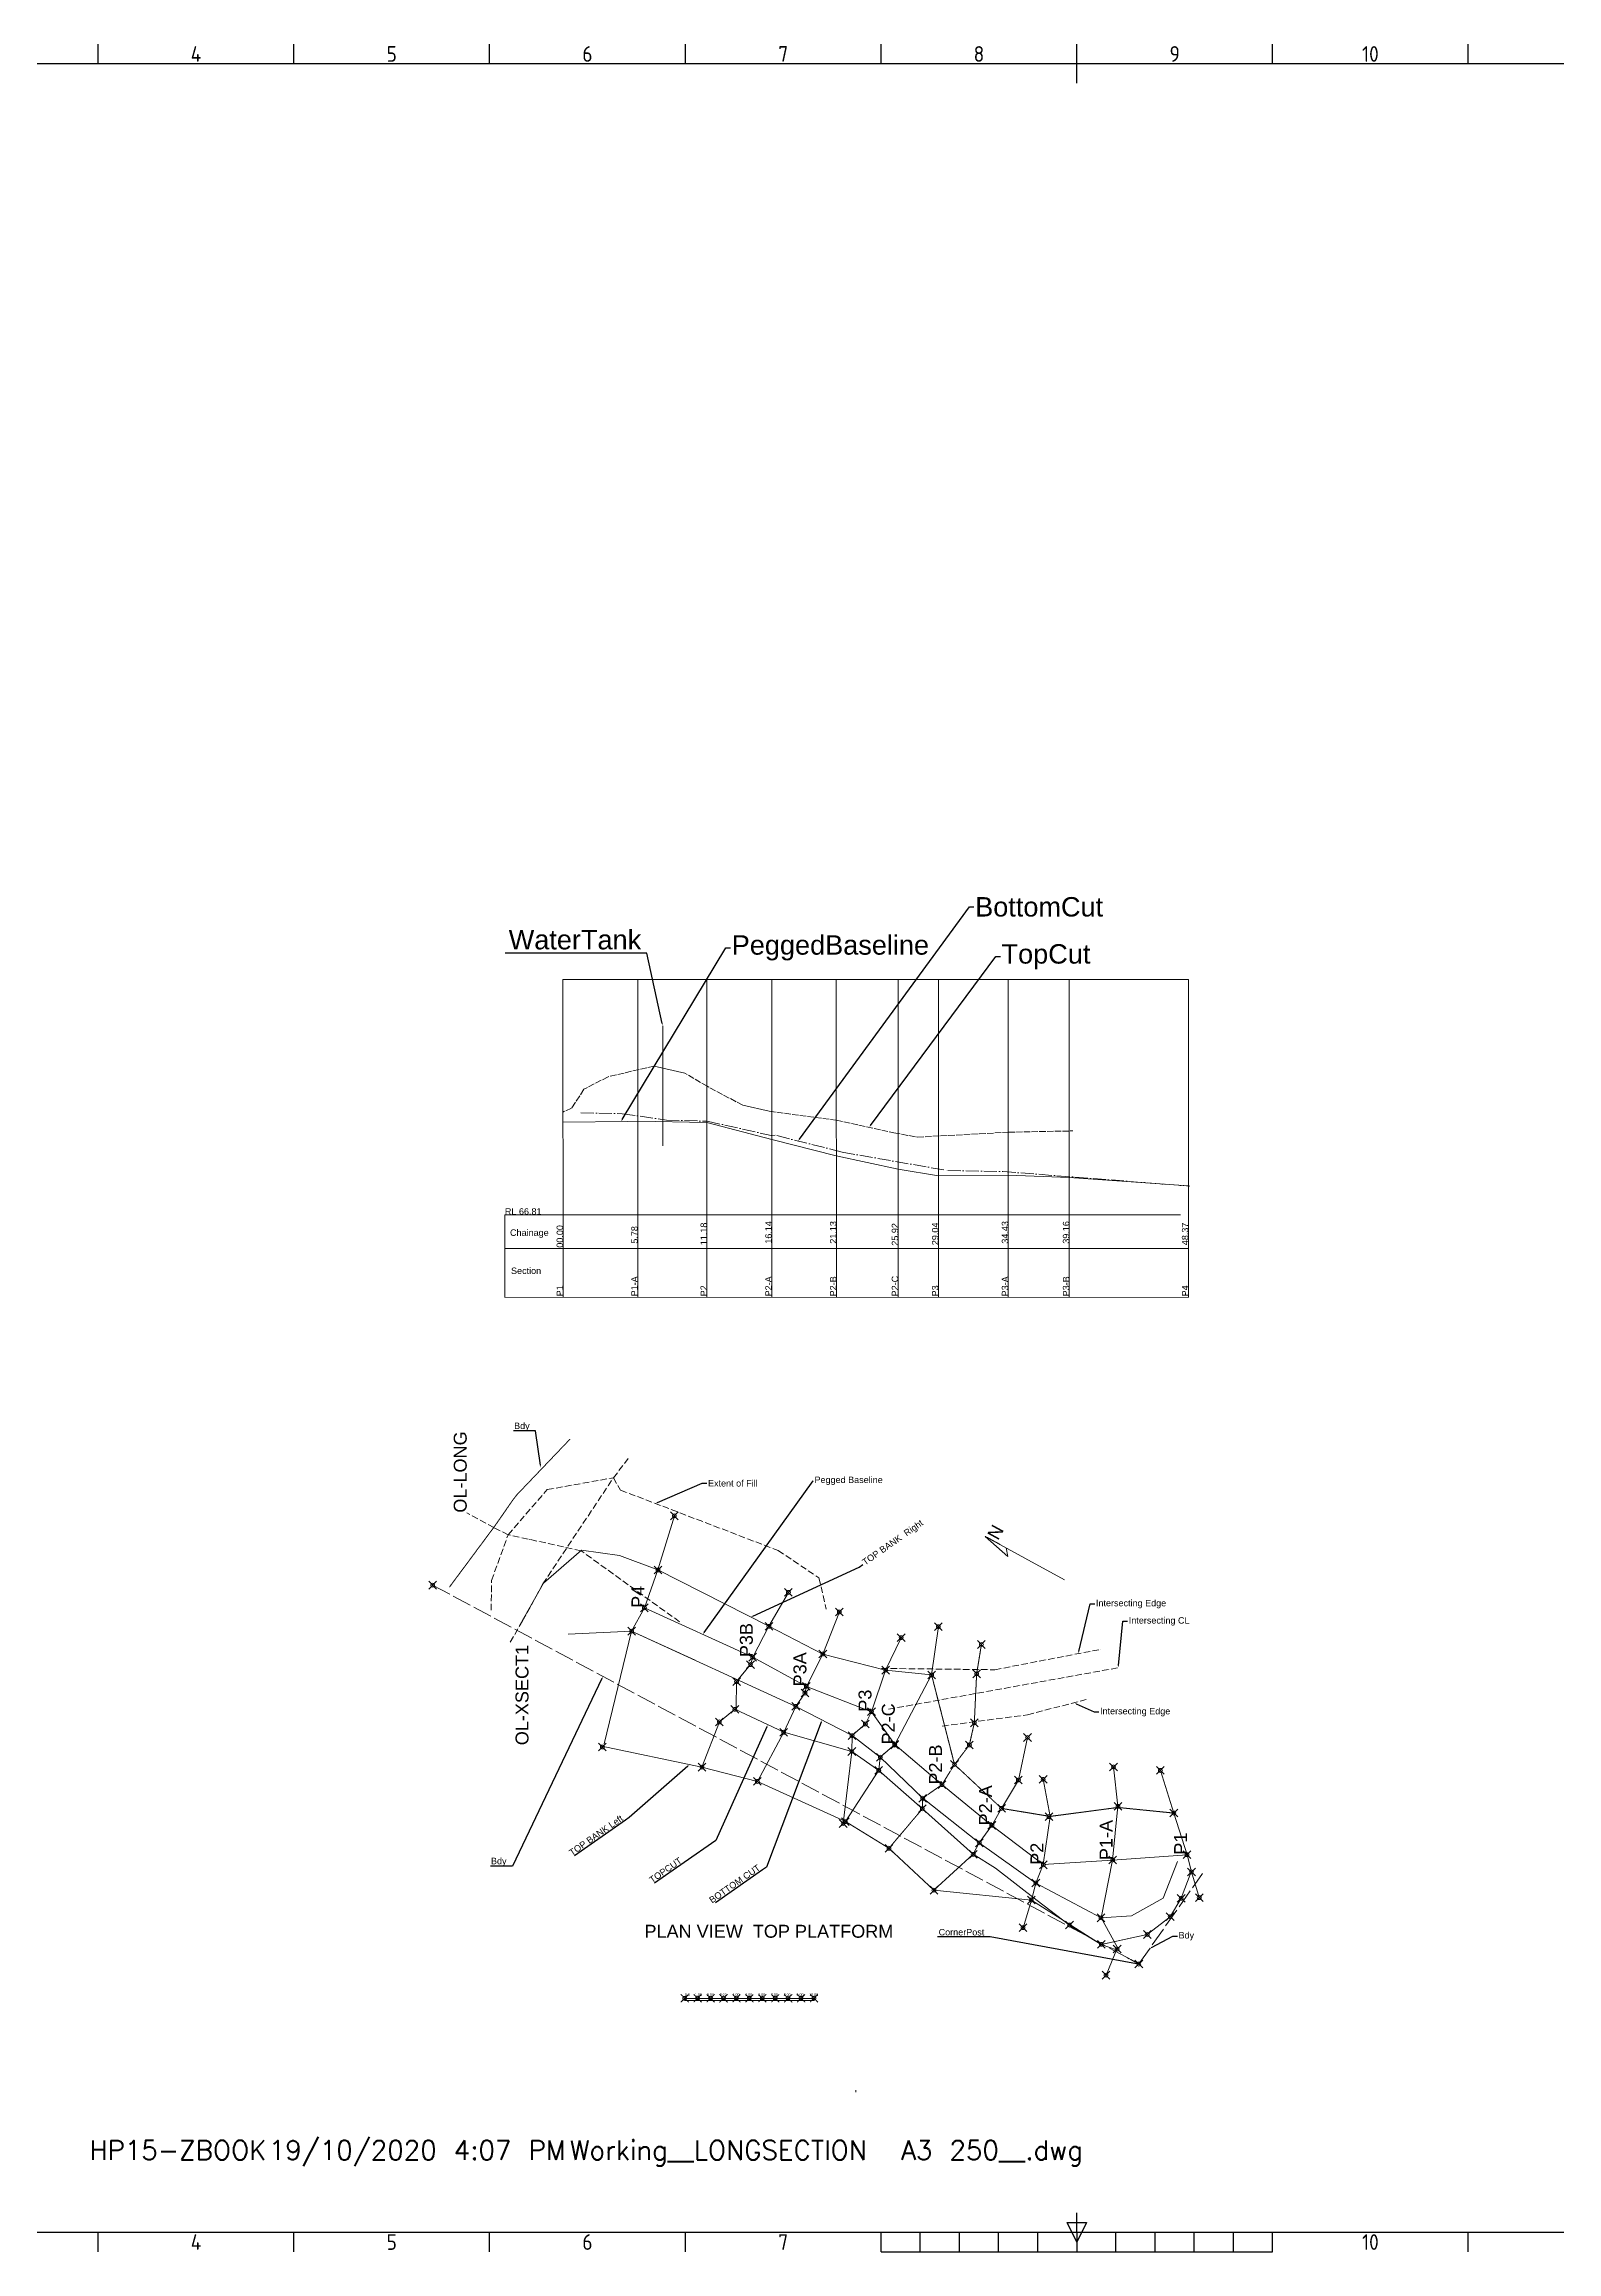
# Model space of a CAD drawing. Extents: x -66621 to 8567886, y -226536 to 8517995.
# Drawn here: x 586729 to 703736, y -55851 to 114928 of the extents above; entities that cross this region are included whole.
import ezdxf
from ezdxf import colors
from ezdxf.entities.mleader import LeaderData, LeaderLine
from ezdxf.enums import TextEntityAlignment as Align
from ezdxf.math import Vec2, Vec3

# ---------------------------------------------------------------- set-up
doc = ezdxf.new("R2010")
doc.units = 0
doc.header["$MEASUREMENT"] = 0
doc.header["$PDMODE"] = 35
doc.header["$PDSIZE"] = 300
for name, pattern in [('ACAD_ISO02W100', [15, 12, -3]), ('DASHDOT2', [0.7, 0.5, -0.1, 0, -0.1]), ('DASHED', [0.6, 0.5, -0.1]), ('DASHED2', [0.3, 0.25, -0.05])]:
    doc.linetypes.add(name, pattern=pattern)
doc.layers.get('0').update_dxf_attribs({"linetype": 'CONTINUOUS'})
for name, color, linetype in [('Boundary', 7, 'CONTINUOUS'), ('Title Block', 7, 'CONTINUOUS'), ('TITLE_BLOCK', 7, 'CONTINUOUS'), ('VIEWPORTS', 7, 'CONTINUOUS')]:
    doc.layers.add(name, color=color, linetype=linetype)
doc.styles.add('Annotative', font='txt.shx', dxfattribs={"height": 200})
doc.styles.add('ISO Proportional', font='isocp.shx')
doc.styles.add('MtXpl_arial_ttf_shx', font='arial.ttf.shx')
doc.styles.get("Standard").update_dxf_attribs({"font": 'arial.ttf', "height": 200})

# ---------------------------------------------------------------- blocks, each defined once
blk = doc.blocks.new('ISO A1 title block')
at = {"layer": 'Title Block'}
for p, q in [((170, 574), (170, 579)), ((220, 574), (220, 579)), ((270, 574), (270, 579)), ((320, 574), (320, 579)), ((370, 574), (370, 579)), ((420, 569), (420, 579)), ((470, 574), (470, 579)), ((520, 574), (520, 579)), ((820, 574), (20, 574)), ((420, 20), (420, 25)), ((20, 20), (820, 20)), ((170, 15), (170, 20)), ((220, 15), (220, 20)), ((270, 15), (270, 20)), ((320, 15), (320, 20)), ((370, 15), (370, 20)), ((380, 15), (380, 20)), ((390, 15), (390, 20)), ((400, 15), (400, 20)), ((410, 15), (410, 20)), ((417.5, 22.5), (422.5, 22.5)), ((420, 17.5), (417.5, 22.5)), ((422.5, 22.5), (420, 17.5)), ((420, 20), (420, 15)), ((430, 15), (430, 20)), ((440, 15), (440, 20)), ((450, 15), (450, 20)), ((460, 15), (460, 20)), ((470, 15), (470, 20)), ((520, 15), (520, 20)), ((370, 15), (470, 15))]:
    blk.add_line(p, q, dxfattribs=at)
at = {"layer": 'Title Block', "style": 'ISO Proportional'}
for s, p in [('4', (195, 576.5)), ('5', (245, 576.5)), ('6', (295, 576.5)), ('7', (345, 576.5)), ('8', (395, 576.5)), ('9', (445, 576.5)), ('10', (495, 576.5)), ('4', (195, 17.5)), ('5', (245, 17.5)), ('6', (295, 17.5)), ('7', (345, 17.5)), ('10', (495, 17.5))]:
    blk.add_text(s, height=4, dxfattribs=at).set_placement(p, align=Align.MIDDLE)
at = {"layer": 'Title Block', "style": 'ISO Proportional', "flags": 8}
for tag, p in [('DESIGNED_BY', (652, 43)), ('CHECKED_BY', (684, 43)), ('APPROVED_BY_DATE', (709, 43)), ('FILENAME', (747, 43)), ('DATE', (772, 43)), ('SCALE', (802, 43)), ('EDITION', (787, 23)), ('SHEET', (802, 23))]:
    blk.add_attdef(tag, text='', height=2.5, dxfattribs=at).set_placement(p, align=Align.MIDDLE_LEFT)
for tag, height, p in [('TITLE', 5, (772.5, 35)), ('OWNER', 5, (687.5, 30)), ('DRAWING_NUMBER', 3, (755, 25))]:
    blk.add_attdef(tag, text='', height=height, dxfattribs=at).set_placement(p, align=Align.MIDDLE)
blk = doc.blocks.new('REVDATE')
at = {"lineweight": 0, "style": 'Annotative', "flags": 8}
for tag, p in [('FNAME', (-0.017, 0.31)), ('USER', (0, 0)), ('REVDATE', (0.022, -0.302))]:
    blk.add_attdef(tag, p, '', height=0.15, dxfattribs=at)

msp = doc.modelspace()

# ---------------------------------------------------------------- linework, layer by layer
at = {"color": 7, "linetype": 'Continuous', "lineweight": 0}
for p, q in [((626861.1, 42584, 47110.4), (626863.1, 17986.5, 47110.4)), ((626861.1, 42584, 47110.4), (675234.1, 42584, 47110.4)), ((632638, 42584, 47110.4), (632638, 17986.5, 47110.4)), ((637999.7, 42584, 47110.4), (637999.7, 17986.5, 47110.4)), ((643004.9, 42584, 47110.4), (643004.9, 17986.5, 47110.4)), ((647994.7, 42584, 47110.4), (648006.9, 17986.5, 47110.4)), ((652790.5, 42584, 47110.4), (652790.5, 17984.9, 47110.4)), ((655901, 42584, 47110.4), (655901, 17986.5, 47110.4)), ((661301.7, 42584, 47110.4), (661301.7, 17986.5, 47110.4)), ((666024.9, 42584, 47110.4), (666024.9, 17986.5, 47110.4)), ((675234.1, 42584, 47110.4), (675234.1, 17986.5, 47110.4)), ((636281.4, 35339.9, 47110.4), (633923.2, 35880, 47110.4)), ((642799.9, 32379.5, 47110.4), (640784.9, 32839.6, 47110.4)), ((622367.3, 24379.3, 47110.4), (674630.3, 24379.3, 47110.4)), ((622338.9, 21755.5, 47110.4), (675240.8, 21755.5, 47110.4))]:
    msp.add_line(p, q, dxfattribs=at)
at = {"color": 7, "linetype": 'DASHED2', "lineweight": 0, "ltscale": 2000}
for p, q in [((638019.6, 34309.8, 47110.4), (636281.4, 35339.9, 47110.4)), ((640784.9, 32839.6, 47110.4), (638019.6, 34309.8, 47110.4))]:
    msp.add_line(p, q, dxfattribs=at)
at = {"linetype": 'ACAD_ISO02W100', "lineweight": 0, "ltscale": 1250}
msp.add_line((622367.3, 24379.3, 47110.4), (622367.3, 17987.5, 47110.4), dxfattribs=at)
at = {"color": 7, "linetype": 'Continuous', "lineweight": 0, "ltscale": 1000}
for p, q in [((622358, 17979.4, 47110.4), (675234.1, 17987.5, 47110.4)), ((642788, -7460.3, 37669.2), (634206.5, -3103.3, 36929.1)), ((646962.8, -9603.9, 37779.2), (642788, -7460.3, 37669.2)), ((651819.2, -10855.3, 37689.2), (646962.8, -9603.9, 37779.2)), ((655373.5, -11223.5, 37419.2), (651819.2, -10855.3, 37689.2))]:
    msp.add_line(p, q, dxfattribs=at)
at = {"color": 7, "linetype": 'ACAD_ISO02W100', "lineweight": 0, "ltscale": 1250}
msp.add_line((636276.9, -36262.4), (646276.9, -36262.4), dxfattribs=at)
at = {"color": 7, "linetype": 'DASHED2', "lineweight": 0, "ltscale": 2000, "elevation": 47110.4}
for points in [[(633923.2, 35880), (630350.6, 35049.9), (628481.3, 34079.7), (627531.2, 32629.5), (626861.1, 32316.5)], [(642799.9, 32379.5), (647994.7, 31689.4), (652445.3, 30719.3), (654270.2, 30379.3), (661301.6, 30759.3), (666304.8, 30859.3)]]:
    msp.add_lwpolyline(points, dxfattribs=at)
at = {"color": 7, "linetype": 'Continuous', "lineweight": 0}
for points, elevation in [([(626861.1, 31539.4), (631886.9, 31589.4), (632638, 31609.4), (637999.7, 31499.4), (643004.9, 30199.2), (647994.7, 28939.1), (652790.5, 27898.9), (655901, 27378.9), (661301.7, 27438.9), (666024.9, 27248.8), (675234.1, 26608.8)], 47110.4), ([(630052.1, -16561.7), (632172.7, -7836), (633158.1, -6035), (634206.5, -3103.3), (635476, 1082.1)], -31809.9), ([(637612.8, -18360.6), (638956, -14856.1), (640266.7, -13804), (640288.7, -11737.5), (641368.4, -10419.9), (641541.3, -9847.1), (642788, -7460.3), (644298.5, -4839.8)], -31809.9), ([(675132.8, -25127.7), (669371.2, -25547.9), (664000.8, -25892.9), (660028.8, -22859.2), (656175.1, -19709.3), (652522.1, -16602), (652522.1, -16602), (650721.7, -14065.6), (645688.2, -12108), (641541.3, -9847.1), (633158.1, -6035)], -31809.9), ([(641899.7, -19461.2), (643935.3, -15655.1), (644869.1, -13658.3), (645575.2, -12626.7), (645688.2, -12108), (646962.8, -9603.9), (648239.7, -6353.5)], -31809.9), ([(627251.8, -8071.2), (632172.7, -7836), (637093.6, -10092.6)], -31709.9), ([(668482.8, -30015.9), (663435.4, -27323.4), (659058.1, -24210.4), (654689.7, -20761.6), (651407.1, -17590.3), (649224.1, -15919.9), (644869.1, -13658.3), (632172.7, -7836)], -31809.9), ([(648535.9, -22714), (649202.2, -17144), (649224.1, -15919.9), (650252.3, -15016.9), (650721.7, -14065.6), (651819.2, -10855.3), (653015.9, -8344.7)], -31809.9), ([(648704.7, -22571.4), (651280.2, -18594.8), (651407.1, -17590.3), (652522.1, -16602), (655373.5, -11223.5), (655895.8, -7488.1)], -31809.9), ([(658592.8, -25097.8), (654661.2, -21575.2), (651285.9, -18603), (649202.2, -17144), (643935.3, -15655.1), (640154.6, -13882.6)], -31809.9), ([(669673, -32481.9), (668501.9, -32065.9), (663088.1, -28640.9), (655554.2, -27872.5), (652075.7, -24630.8), (648704.7, -22571.4), (641899.7, -19461.2), (637612.8, -18360.6), (629745.2, -16712.7)], -31809.9), ([(655554.2, -27872.5), (658592.8, -25097.8), (659058.1, -24210.4), (660042.7, -22861.7), (660784.1, -21549), (662090.6, -19352.2), (662792.4, -16064.9)], -31809.9), ([(668864.4, -34449.3), (669748.1, -32299.2), (668482.8, -30015.9), (669371.2, -25547.9), (669789.4, -21384.8), (669442.4, -18343.5)], -31809.9), ([(676077.1, -28446.7), (675479.5, -26459.9), (675132.8, -25127.7), (674113.1, -21910.3), (673072.2, -18610.1)], -31809.9), ([(662446, -30775.4), (663088.1, -28640.9), (663435.4, -27323.4), (664000.8, -25892.9), (664541.9, -22167.3), (664003.8, -19294.6)], -31809.9), ([(674385.1, -25651.2), (673276.8, -28492.5), (670846.8, -29851.3), (668482.8, -30015.9), (663435.4, -27323.4), (659058.1, -24210.4), (654689.7, -20761.6)], -31709.9), ([(675444.8, -26462.7), (674675.2, -28502.5), (673828, -29925.4), (672055.8, -31299.8), (668502.7, -32065.4), (666044.4, -30575.7), (663532, -28660), (660318.5, -26160.9), (660318.5, -26160.9), (660318.5, -26160.9)], -31709.9)]:
    msp.add_lwpolyline(points, dxfattribs=dict(at, elevation=elevation))
at = {"color": 7, "linetype": 'DASHDOT2', "lineweight": 0, "ltscale": 2000, "elevation": 47110.4}
for points in [[(628242.1, 32266.2), (631441.7, 32189.5), (634859.2, 31699.4)], [(634859.2, 31699.4), (638019.5, 31609.4), (642968.8, 30509.3)], [(648444.3, 29219.1), (643261.8, 30539.3), (642969.3, 30505.2)], [(648444.3, 29219.1), (656624.5, 27788.9), (660879.6, 27720.5), (675343.2, 26588.8)]]:
    msp.add_lwpolyline(points, dxfattribs=at)
at = {"linetype": 'DASHDOT2', "lineweight": 0, "ltscale": 1000, "elevation": -31709.9}
for points in [[(622779.1, -8697.6), (623732.5, -7018.9), (625310.7, -4181.3), (630759.6, 4025.9), (631909.3, 5510.7)], [(621311.7, -6210.8), (621329.3, -3916.1), (622622.5, -374.8), (625636.9, 3114), (630759.6, 4025.9), (631316.6, 3073.1), (643509.4, -1600.6), (646661.6, -3715.4), (647218.3, -6133.1)], [(635880, -7110.6), (628262.7, -1615), (622622.5, -374.8), (621505.9, 174.3), (619413, 1328.3)], [(651499.9, -10716.4), (660263.2, -10820.8), (668469.6, -9239.9)], [(652040.1, -13877.9), (669811.3, -10668.8)], [(656197.6, -15179.4), (662785.9, -14303.7), (667336.9, -13132.7)]]:
    msp.add_lwpolyline(points, dxfattribs=at)
at = {"color": 7, "linetype": 'ACAD_ISO02W100', "lineweight": 0, "ltscale": 1250}
for points in [[(636276.9, -36234.2), (636276.9, -36395.8)], [(637276.9, -36234.2), (637276.9, -36395.8)], [(638276.9, -36234.2), (638276.9, -36395.8)], [(639276.9, -36234.2), (639276.9, -36395.8)], [(640276.9, -36234.2), (640276.9, -36395.8)], [(641276.9, -36234.2), (641276.9, -36395.8)], [(642276.9, -36234.2), (642276.9, -36395.8)], [(643276.9, -36234.2), (643276.9, -36395.8)], [(644276.9, -36234.2), (644276.9, -36395.8)], [(645276.9, -36234.2), (645276.9, -36395.8)]]:
    msp.add_lwpolyline(points, dxfattribs=at)
at = {"color": 7, "lineweight": 0, "ltscale": 1250}
msp.add_lwpolyline([(636276.9, -36270.6), (636276.9, -36395.8), (646276.9, -36395.8), (646276.9, -36270.6)], dxfattribs=at)
at = {"color": 7, "linetype": 'Continuous', "lineweight": 0}
msp.add_lwpolyline([(649501.2, -43348.6), (649501.2, -43510.2)], dxfattribs=at)
at = {"color": 7, "linetype": 'Continuous', "lineweight": 0, "ltscale": 1000}
msp.add_polyline3d([(623766.2, -6958.4, 36280.1), (625348, -4122.8, 36580.1), (628303.3, -1560.2, 36760.1), (631224.9, -1972.3, 36720.1), (634206.5, -3103.3, 36929.1)], dxfattribs=at)
at = {"color": 7, "linetype": 'Continuous', "lineweight": 0}
msp.add_polyline3d([(658592.8, -25097.8, 43009.9), (660315.2, -26162.8, 43470), (663529.7, -28661.3, 44940.2), (666042.9, -30576.6, 45970.3), (668501.9, -32065.9, 46510.4), (672055.3, -31299.4, 45680.3), (673827.4, -29924.3, 44710.1), (674674.4, -28501, 44060), (675443.5, -26460.7, 42879.9)], dxfattribs=at)
at = {"linetype": 'Continuous', "lineweight": 0}
for p in [(635476, 1082.1, 33758.7), (634206.5, -3103.3, 36929.1), (644298.5, -4839.8, 35538.9), (633158.1, -6035, 37239.1), (648239.7, -6353.5, 35508.9), (632172.7, -7836, 37219.1), (642788, -7460.3, 37669.2), (653015.9, -8344.7, 35628.9), (655895.8, -7488.1, 34998.9), (659229, -8865.8, 35528.9), (641368.4, -10419.9, 37839.2), (641541.3, -9847.1, 37879.2), (646962.8, -9603.9, 37779.2), (640288.7, -11737.5, 37819.2), (645688.2, -12108, 38069.3), (651819.2, -10855.3, 37689.2), (655373.5, -11223.5, 37419.2), (658856.5, -11141.2, 36999.1), (640154.6, -13882.6, 40909.6), (644869.1, -13658.3, 38159.3), (645575.2, -12626.7, 38199.3), (650721.7, -14065.6, 38009.2), (638956, -14856.1, 41489.7), (643935.3, -15655.1, 41389.7), (650252.3, -15016.9, 38219.3), (658676.7, -14929.8, 37339.2), (629910.8, -16794.1, 42199.8), (649202.2, -17144, 41009.6), (649224.1, -15919.9, 38419.3), (652520.4, -16652, 38599.3), (652522.1, -16602, 38529.3), (658296.8, -16636.6, 38889.4), (662792.4, -16064.9, 38319.3), (637612.8, -18360.6, 43690), (651280.2, -18594.8, 41349.7), (651285.9, -18603, 41339.7), (651407.1, -17590.3, 38859.4), (657146.6, -18150, 39539.4), (669442.4, -18343.5, 41749.7), (673072.2, -18610.1, 40209.5), (641899.7, -19461.2, 43950), (654689.7, -20761.6, 39849.5), (656175.1, -19709.3, 39569.5), (662090.6, -19352.2, 40229.5), (664003.8, -19294.6, 40389.6), (648704.7, -22571.4, 44390.1), (654661.2, -21575.2, 42319.8), (660784.1, -21549, 41169.7), (664449.9, -22181.1, 41929.8), (669789.4, -21384.8, 41999.8), (674113.1, -21910.3, 41719.7), (674113.1, -21910.3, 41719.7), (648535.9, -22714, 44450.1), (659058.1, -24210.4, 41139.7), (660028.8, -22859.2, 40719.6), (660042.7, -22861.7, 40829.6), (652075.7, -24630.8, 44680.1), (658592.8, -25097.8, 43009.9), (664021.8, -25911.6, 42129.8), (669371.2, -25547.9, 42239.8), (675132.8, -25127.7, 42169.8), (663435.4, -27323.4, 42239.8), (675479.5, -26459.9, 42939.9), (655554.2, -27872.5, 45580.2), (663088.1, -28640.9, 44920.2), (674674.4, -28501, 44060), (676077.1, -28446.7, 43980), (662446, -30775.4, 46120.3), (666042.9, -30576.6, 45970.3), (668482.8, -30015.9, 42589.8), (673827.4, -29924.3, 44710.1), (668501.9, -32065.9, 46510.4), (669725.2, -32418.1, 46520.4), (672055.3, -31299.4, 45680.3), (668864.4, -34449.3, 47540.5)]:
    msp.add_point(p, dxfattribs=at)
at = {"linetype": 'ACAD_ISO02W100', "lineweight": 0}
for p in [(636276.9, -36234.2), (637276.9, -36234.2), (638276.9, -36234.2), (639276.9, -36234.2), (640276.9, -36234.2), (641276.9, -36234.2), (642276.9, -36234.2), (643276.9, -36234.2), (644276.9, -36234.2), (645276.9, -36234.2), (646276.9, -36234.2)]:
    msp.add_point(p, dxfattribs=at)
at = {"layer": 'Boundary', "color": 7, "linetype": 'DASHED', "lineweight": 0, "ltscale": 3000, "elevation": -31809.9}
msp.add_lwpolyline([(616779.8, -4277.8), (671406.3, -33579.1), (676331.7, -26577)], dxfattribs=at)
at = {"layer": 'Boundary', "color": 7, "linetype": 'DASHED', "lineweight": 0}
msp.add_polyline3d([(627401.6, 7012.1, 26650.1), (623301.6, 2719.3, 32800.1), (622993.1, 2322.1, 32770.1), (621606.5, 322.5, 33110.1), (618090.4, -4412.4, 33920.1)], dxfattribs=at)
at = {"layer": 'Boundary', "color": 7, "linetype": 'Continuous', "lineweight": 0}
for p in [(616779.8, -4277.8, -31809.9), (671403.8, -33593, -31809.9)]:
    msp.add_point(p, dxfattribs=at)
at = {"layer": 'VIEWPORTS', "color": 7, "linetype": 'ACAD_ISO02W100', "lineweight": 0}
for p, q in [((634573.4, 38998.9, 47110.4), (634573.4, 29693.4, 47110.4)), ((659528.7, -510, 47110.4), (660658.9, -1127.7, 47110.4)), ((660658.9, -1127.7, 47110.4), (659528.7, -510, 47110.4)), ((671406.3, -33579.1, -31809.9), (670477.9, -33081.1, -31809.9)), ((671406.3, -33579.1, -31809.9), (670833.8, -33269.7, -31809.9))]:
    msp.add_line(p, q, dxfattribs=at)
at = {"layer": 'VIEWPORTS', "color": 7, "lineweight": 0}
for p, q in [((659528.7, -510, 47110.4), (661279.1, -2062, 47110.4)), ((661279.1, -2062, 47110.4), (661148.5, -1395.3, 47110.4))]:
    msp.add_line(p, q, dxfattribs=at)
at = {"layer": 'VIEWPORTS', "color": 7, "lineweight": 0, "elevation": 47110.4}
msp.add_lwpolyline([(659528.7, -510), (665651.6, -3856.7)], dxfattribs=at)
at = {"layer": 'VIEWPORTS', "color": 7, "linetype": 'ACAD_ISO02W100', "lineweight": 0}
for points, elevation in [([(652075.7, -24630.8), (654661.2, -21575.2), (654689.7, -20761.6), (656175.1, -19709.3), (657146.6, -18150), (658296.8, -16636.6), (658676.7, -14929.8), (658856.5, -11141.2), (659229, -8865.8)], 44680.1), ([(660784.1, -21549), (657146.6, -18150), (655373.5, -11223.5)], 42219.8), ([(674113.1, -21910.3), (669780.3, -21475.1), (664541.9, -22167.3), (660784.1, -21549)], 41719.7)]:
    msp.add_lwpolyline(points, dxfattribs=dict(at, elevation=elevation))

# ---------------------------------------------------------------- block references
at = {"color": 30, "linetype": 'Continuous', "lineweight": 0, "true_color": 0xf26722}
ref = msp.add_blockref('REVDATE', (590232.8, -48724.4), dxfattribs=dict(at, xscale=9905.242028756553, yscale=9905.242028756553, zscale=9905.242028756553))
ref.add_attrib('USER', 'HP15-ZBOOK', (590232.8, -48724.4), dxfattribs={"layer": 'TITLE_BLOCK', "lineweight": 0, "height": 1485.79, "style": 'Annotative'})
ref.add_attrib('REVDATE', '19/10/2020 4:07 PM', (604101.2, -48724.4), dxfattribs={"layer": 'TITLE_BLOCK', "lineweight": 0, "height": 1485.786, "style": 'Annotative'})
ref.add_attrib('FNAME', 'Working__LONGSECTION  A3 250__.dwg', (627379.5, -48724.4), dxfattribs={"layer": 'TITLE_BLOCK', "lineweight": 0, "height": 1485.786, "style": 'Annotative'})
at = {"layer": 'Title Block', "xscale": 302.7999925069408, "yscale": 302.7999925069408, "zscale": 302.7999925069408}
msp.add_blockref('ISO A1 title block', (539430.1, -60393.1), dxfattribs=at)

# ---------------------------------------------------------------- texts
at = {"linetype": 'ACAD_ISO02W100', "lineweight": 0}
for s, p in [('RL 66.81', (622367.3, 24379.3, 47110.4)), ('Chainage', (622762.5, 22741.7, 47110.4)), ('Section', (622842.6, 19790.6, 47110.4))]:
    msp.add_text(s, height=500, dxfattribs=at).set_placement(p)
for s, p in [('P1               00.00', (626863.7, 18060.3, 47110.4)), ('P1-A             5.78', (632638, 18060.3, 47110.4)), ('P2                11.18', (637999.7, 18060.3, 47110.4)), ('P2-A             16.14', (643004.9, 18060.3, 47110.4)), ('P2-B             21.13', (648011.3, 18060.3, 47110.4)), ('P2-C            25.92', (652790.5, 18060.3, 47110.4)), ('P3                29.04', (655901, 18060.3, 47110.4)), ('P3-A             34.43', (661301.7, 18060.3, 47110.4)), ('P3-B             39.16', (666024.9, 18060.3, 47110.4)), ('P4                48.37', (675234.1, 18060.3, 47110.4))]:
    msp.add_text(s, height=500, rotation=90, dxfattribs=at).set_placement(p)
at = {"linetype": 'Continuous', "lineweight": 0}
for s, p in [('OL-LONG', (619413, 1328.3, -31709.9)), ('P4', (633158.1, -6035, -31809.9)), ('P3B', (641541.3, -9847.1, 37879.2)), ('OL-XSECT1 ', (624191.4, -16662.3, -31809.9)), ('P3A', (645688.2, -12108, 38069.3)), ('P3', (650721.7, -14065.6, 38009.2)), ('P2-C', (652522.1, -16602, 38529.3)), ('P2-B', (656175.1, -19709.3, -31809.9)), ('P2-A', (660042.7, -22861.7, -31809.9)), ('P1-A', (669371.2, -25547.9, -31809.9)), ('P1', (675132.8, -25127.7, -31809.9)), ('P2', (664021.8, -25911.6, 42129.8))]:
    msp.add_text(s, height=1000.13, rotation=90, dxfattribs=at).set_placement(p)
at = {"linetype": 'Continuous', "lineweight": 0, "ltscale": 1000}
msp.add_text('N', height=1000, rotation=61.339807, dxfattribs=at).set_placement((660512, -864, 47110.4))
at = {"lineweight": 0, "ltscale": 1250}
for s, p in [('0.0', (636276.9, -36057.1)), ('1.00', (637066.7, -36057.1)), ('2.00', (637989.9, -36057.1)), ('3.00', (638979.7, -36057.1)), ('4.00', (639969.5, -36057.1)), ('5.00', (640959.3, -36057.1)), ('6.00', (641949.1, -36057.1)), ('7.00', (642939, -36057.1)), ('8.00', (643928.8, -36057.1)), ('9.00', (644918.6, -36057.1)), ('10.00', (645908.4, -36057.1))]:
    msp.add_text(s, height=200, dxfattribs=at).set_placement(p)
at = {"color": 7, "linetype": 'Continuous', "lineweight": 0, "insert": (633162.9, -30552.9, -31809.9), "char_height": 1000, "attachment_point": 1}
msp.add_mtext_dynamic_manual_height_columns('PLAN VIEW  TOP PLATFORM', width=60073.975, gutter_width=1000.1, heights=[200], dxfattribs=at)

# ---------------------------------------------------------------- leaders
at = {"color": 7, "linetype": 'Continuous', "lineweight": 0, "ltscale": 1000}
ml = msp.add_multileader_mtext('Standard', dxfattribs=at)
ml.set_content('BottomCut', color=7, style='MtXpl_arial_ttf_shx')
ml.set_leader_properties()
ml.build(insert=Vec2(0, 0))
ml.multileader.update_dxf_attribs({"text_right_attachment_type": 6, "dogleg_length": 72, "arrow_head_size": 180})
ctx = ml.context
ctx.base_point, ctx.char_height, ctx.arrow_head_size, ctx.landing_gap_size, ctx.plane_origin = Vec3(658652.8, 48183.7, 47110.4), 1500.2, 180, 90, Vec3(621473.4, 27795.2, 47110.4)
ctx.right_attachment = 6
notes = []
notes.append((ctx, [(1, (1, 1, 0), (658292.7, 48183.7, 47110.4), (1, 0), 360, [(0, [(645044.2, 30085.2, 47110.4)], 0, [])])]))
ctx.mtext.insert, ctx.mtext.flow_direction = Vec3(658742.8, 48946.6, 47110.4), 5
ml = msp.add_multileader_mtext('Standard', dxfattribs=at)
ml.set_content('WaterTank', color=7, style='MtXpl_arial_ttf_shx')
ml.set_leader_properties()
ml.build(insert=Vec2(0, 0))
ml.multileader.update_dxf_attribs({"text_right_attachment_type": 6, "dogleg_length": 72, "arrow_head_size": 180})
ctx = ml.context
ctx.base_point, ctx.char_height, ctx.arrow_head_size, ctx.landing_gap_size, ctx.plane_origin = Vec3(622719.5, 45641, 47110.4), 1500.2, 180, 90, Vec3(625133.4, 38563.7, 47110.4)
ctx.right_attachment, ctx.text_align_type = 6, 2
notes.append((ctx, [(0, (1, 1, 0), (633358.8, 44603.2, 47110.4), (-1, 0), 360, [(0, [(634573.4, 38998.9, 47110.4)], 0, [])])]))
ctx.mtext.insert, ctx.mtext.alignment, ctx.mtext.flow_direction = Vec3(632908.8, 46403.4, 47110.4), 3, 5
ml = msp.add_multileader_mtext('Standard', dxfattribs=at)
ml.set_content('PeggedBaseline', color=7, style='MtXpl_arial_ttf_shx')
ml.set_leader_properties()
ml.build(insert=Vec2(0, 0))
ml.multileader.update_dxf_attribs({"text_right_attachment_type": 6, "dogleg_length": 72, "arrow_head_size": 180})
ctx = ml.context
ctx.base_point, ctx.char_height, ctx.arrow_head_size, ctx.landing_gap_size, ctx.plane_origin = Vec3(639823.5, 45026.8, 47110.4), 1500.196, 180, 90, Vec3(624855.6, 32929.1, 47110.4)
ctx.right_attachment = 6
notes.append((ctx, [(1, (1, 1, 0), (639463.4, 45026.8, 47110.4), (1, 0), 360, [(0, [(631353.5, 31584.1, 47110.4)], 0, [])])]))
ctx.mtext.insert, ctx.mtext.flow_direction = Vec3(639913.5, 45994.3, 47110.4), 5
ml = msp.add_multileader_mtext('Standard', dxfattribs=at)
ml.set_content('TopCut', color=7, style='MtXpl_arial_ttf_shx')
ml.set_leader_properties()
ml.build(insert=Vec2(0, 0))
ml.multileader.update_dxf_attribs({"text_right_attachment_type": 6, "dogleg_length": 72, "arrow_head_size": 180})
ctx = ml.context
ctx.base_point, ctx.char_height, ctx.arrow_head_size, ctx.landing_gap_size, ctx.plane_origin = Vec3(660692.6, 44344.5, 47110.4), 1500.2, 180, 90, Vec3(623705, 19903.3, 47110.4)
ctx.right_attachment = 6
notes.append((ctx, [(1, (1, 1, 0), (660332.5, 44344.5, 47110.4), (1, 0), 360, [(0, [(650547.4, 31133, 47110.4)], 0, [])])]))
ctx.mtext.insert, ctx.mtext.flow_direction = Vec3(660782.6, 45302.9, 47110.4), 5
ml = msp.add_multileader_mtext('Standard', dxfattribs=at)
ml.set_content('Bdy', color=7, style='MtXpl_arial_ttf_shx')
ml.set_leader_properties()
ml.build(insert=Vec2(0, 0))
ml.multileader.update_dxf_attribs({"text_right_attachment_type": 6, "dogleg_length": 72, "arrow_head_size": 180})
ctx = ml.context
ctx.base_point, ctx.char_height, ctx.arrow_head_size, ctx.landing_gap_size, ctx.plane_origin, ctx.plane_x_axis, ctx.plane_y_axis = Vec3(622977, 7973.8, -31809.9), 500, 180, 90, Vec3(647284.8, 8967, -31809.9), Vec3(0.99999899, -0.00142316), Vec3(0.00142316, 0.99999899)
ctx.right_attachment, ctx.text_align_type = 6, 2
notes.append((ctx, [(0, (1, 1, 0), (624732.5, 7647.8, -31809.9), (-0.99999899, 0.00142316), 360, [(0, [(625154.1, 4821.3, -31809.9)], 0, [])])]))
ctx.mtext.insert, ctx.mtext.text_direction, ctx.mtext.rotation, ctx.mtext.alignment, ctx.mtext.flow_direction = Vec3(624283.4, 8295.5, -31809.9), Vec3(0.99999899, -0.00142316), 6.28176215, 3, 5
ml = msp.add_multileader_mtext('Standard', dxfattribs=at)
ml.set_content('Extent of Fill', color=7, style='MtXpl_arial_ttf_shx')
ml.set_leader_properties()
ml.build(insert=Vec2(0, 0))
ml.multileader.update_dxf_attribs({"text_right_attachment_type": 6, "dogleg_length": 72, "arrow_head_size": 180})
ctx = ml.context
ctx.base_point, ctx.char_height, ctx.arrow_head_size, ctx.landing_gap_size, ctx.plane_origin, ctx.plane_x_axis, ctx.plane_y_axis = Vec3(637987.8, 3601.3, -63519.8), 500, 180, 90, Vec3(656134.1, 6188.9, -63519.8), Vec3(0.99999899, -0.00142316), Vec3(0.00142316, 0.99999899)
ctx.right_attachment = 6
notes.append((ctx, [(1, (1, 1, 0), (637627.7, 3601.8, -63519.8), (0.99999899, -0.00142316), 360, [(0, [(634003.4, 2043.2, -63519.8)], 0, [])])]))
ctx.mtext.insert, ctx.mtext.text_direction, ctx.mtext.rotation, ctx.mtext.flow_direction = Vec3(638078.1, 3855.3, -63519.8), Vec3(0.99999899, -0.00142316), 6.28176215, 5
ml = msp.add_multileader_mtext('Standard', dxfattribs=at)
ml.set_content('Pegged Baseline', color=7, style='MtXpl_arial_ttf_shx')
ml.set_leader_properties()
ml.build(insert=Vec2(0, 0))
ml.multileader.update_dxf_attribs({"text_right_attachment_type": 6, "dogleg_length": 0.36, "arrow_head_size": 180})
ctx = ml.context
ctx.base_point, ctx.char_height, ctx.arrow_head_size, ctx.landing_gap_size, ctx.plane_origin, ctx.plane_x_axis, ctx.plane_y_axis = Vec3(646224, 3803.1, -31809.9), 500, 180, 90, Vec3(627802.6, 8131.6, -31809.9), Vec3(0.99999899, -0.00142316), Vec3(0.00142316, 0.99999899)
ctx.right_attachment = 6
notes.append((ctx, [(1, (1, 1, 0), (646223.7, 3803.1, -31809.9), (0.99999899, -0.00142316), 0.36, [(0, [(637676.3, -8089.6, -31809.9)], 0, [])])]))
ctx.mtext.insert, ctx.mtext.text_direction, ctx.mtext.rotation, ctx.mtext.flow_direction = Vec3(646314.5, 4125.4, -31809.9), Vec3(0.99999899, -0.00142316), 6.28176215, 5
ml = msp.add_multileader_mtext('Standard', dxfattribs=at)
ml.set_content('TOP BANK  Right', color=7, style='MtXpl_arial_ttf_shx')
ml.set_leader_properties()
ml.build(insert=Vec2(0, 0))
ml.multileader.update_dxf_attribs({"text_right_attachment_type": 6, "dogleg_length": 72, "arrow_head_size": 180})
ctx = ml.context
ctx.base_point, ctx.char_height, ctx.arrow_head_size, ctx.landing_gap_size, ctx.plane_origin, ctx.plane_x_axis, ctx.plane_y_axis = Vec3(650054.3, -2674.4, -31809.9), 500, 180, 90, Vec3(653542.7, 18628.5, -31809.9), Vec3(0.81916037, 0.57356454), Vec3(-0.57356454, 0.81916037)
ctx.right_attachment = 6
notes.append((ctx, [(1, (1, 1, 0), (649759.3, -2880.9, -31809.9), (0.81916037, 0.57356454), 360, [(0, [(641392.6, -6751.8, -31809.9)], 0, [])])]))
ctx.mtext.insert, ctx.mtext.text_direction, ctx.mtext.rotation, ctx.mtext.flow_direction = Vec3(649943, -2358.6, -31809.9), Vec3(0.81916037, 0.57356454), 0.61085072, 5
ml = msp.add_multileader_mtext('Standard', dxfattribs=at)
ml.set_content('Intersecting Edge', color=7, style='MtXpl_arial_ttf_shx')
ml.set_leader_properties()
ml.build(insert=Vec2(0, 0))
ml.multileader.update_dxf_attribs({"text_right_attachment_type": 6, "dogleg_length": 72, "arrow_head_size": 180})
ctx = ml.context
ctx.base_point, ctx.char_height, ctx.arrow_head_size, ctx.landing_gap_size, ctx.plane_origin, ctx.plane_x_axis, ctx.plane_y_axis = Vec3(667994.1, -5732, -95229.7), 500, 180, 90, Vec3(689227.1, -3857.5, -95229.7), Vec3(0.99999899, -0.00142316), Vec3(0.00142316, 0.99999899)
ctx.right_attachment = 6
notes.append((ctx, [(1, (1, 1, 0), (667634, -5731.5, -95229.7), (0.99999899, -0.00142316), 360, [(0, [(666728.8, -9575.3, -95229.7)], 0, [])])]))
ctx.mtext.insert, ctx.mtext.text_direction, ctx.mtext.rotation, ctx.mtext.flow_direction = Vec3(668084.5, -5409.7, -95229.7), Vec3(0.99999899, -0.00142316), 6.28176215, 5
ml = msp.add_multileader_mtext('Standard', dxfattribs=at)
ml.set_content('Intersecting CL', color=7, style='MtXpl_arial_ttf_shx')
ml.set_leader_properties()
ml.build(insert=Vec2(0, 0))
ml.multileader.update_dxf_attribs({"text_right_attachment_type": 6, "dogleg_length": 72, "arrow_head_size": 180})
ctx = ml.context
ctx.base_point, ctx.char_height, ctx.arrow_head_size, ctx.landing_gap_size, ctx.plane_origin, ctx.plane_x_axis, ctx.plane_y_axis = Vec3(670536.9, -7071.2, -95229.7), 500, 180, 90, Vec3(691942, -6523.1, -95229.7), Vec3(0.99999899, -0.00142316), Vec3(0.00142316, 0.99999899)
ctx.right_attachment = 6
notes.append((ctx, [(1, (1, 1, 0), (670176.8, -7070.7, -95229.7), (0.99999899, -0.00142316), 360, [(0, [(669811.3, -10668.8, -95229.7)], 0, [])])]))
ctx.mtext.insert, ctx.mtext.text_direction, ctx.mtext.rotation, ctx.mtext.flow_direction = Vec3(670627.4, -6748.8, -95229.7), Vec3(0.99999899, -0.00142316), 6.28176215, 5
ml = msp.add_multileader_mtext('Standard', dxfattribs=at)
ml.set_content('Bdy', color=7, style='MtXpl_arial_ttf_shx')
ml.set_leader_properties()
ml.build(insert=Vec2(0, 0))
ml.multileader.update_dxf_attribs({"text_right_attachment_type": 6, "dogleg_length": 72, "arrow_head_size": 180})
ctx = ml.context
ctx.base_point, ctx.char_height, ctx.arrow_head_size, ctx.landing_gap_size, ctx.plane_origin, ctx.plane_x_axis, ctx.plane_y_axis = Vec3(621189.3, -25690.4, -31809.9), 500, 180, 90, Vec3(627419.9, -9985.1, -31809.9), Vec3(0.99999899, -0.00142316), Vec3(0.00142316, 0.99999899)
ctx.right_attachment, ctx.text_align_type = 6, 2
notes.append((ctx, [(0, (1, 1, 0), (622944.8, -26016.4, -31809.9), (-0.99999899, 0.00142316), 360, [(0, [(629952.6, -11343.6, -31809.9)], 0, [])])]))
ctx.mtext.insert, ctx.mtext.text_direction, ctx.mtext.rotation, ctx.mtext.alignment, ctx.mtext.flow_direction = Vec3(622495.6, -25368.7, -31809.9), Vec3(0.99999899, -0.00142316), 6.28176215, 3, 5
ml = msp.add_multileader_mtext('Standard', dxfattribs=at)
ml.set_content('Intersecting Edge', color=7, style='MtXpl_arial_ttf_shx')
ml.set_leader_properties()
ml.build(insert=Vec2(0, 0))
ml.multileader.update_dxf_attribs({"text_right_attachment_type": 6, "dogleg_length": 72, "arrow_head_size": 180})
ctx = ml.context
ctx.base_point, ctx.char_height, ctx.arrow_head_size, ctx.landing_gap_size, ctx.plane_origin, ctx.plane_x_axis, ctx.plane_y_axis = Vec3(668311.2, -14090.3, -95229.7), 500, 180, 90, Vec3(689544.3, -12215.8, -95229.7), Vec3(0.99999899, -0.00142316), Vec3(0.00142316, 0.99999899)
ctx.right_attachment = 6
notes.append((ctx, [(1, (1, 1, 0), (667951.2, -14089.8, -95229.7), (0.99999899, -0.00142316), 360, [(0, [(666403.5, -13372.9, -95229.7)], 0, [])])]))
ctx.mtext.insert, ctx.mtext.text_direction, ctx.mtext.rotation, ctx.mtext.flow_direction = Vec3(668401.7, -13768, -95229.7), Vec3(0.99999899, -0.00142316), 6.28176215, 5
ml = msp.add_multileader_mtext('Standard', dxfattribs=at)
ml.set_content('TOPCUT', color=7, style='MtXpl_arial_ttf_shx')
ml.set_leader_properties()
ml.build(insert=Vec2(0, 0))
ml.multileader.update_dxf_attribs({"text_right_attachment_type": 6, "dogleg_length": 72, "arrow_head_size": 180})
ctx = ml.context
ctx.base_point, ctx.char_height, ctx.arrow_head_size, ctx.landing_gap_size, ctx.plane_origin, ctx.plane_x_axis, ctx.plane_y_axis = Vec3(633562, -27189.9, -31809.9), 500, 180, 90, Vec3(642696.8, -15074.5, -31809.9), Vec3(0.81916037, 0.57356454), Vec3(-0.57356454, 0.81916037)
ctx.right_attachment, ctx.text_align_type = 6, 2
notes.append((ctx, [(0, (1, 1, 0), (638677.4, -24029.9, -31809.9), (-0.81916037, -0.57356454), 2972.5, [(0, [(642696.8, -15074.5, -31809.9)], 0, [])])]))
ctx.mtext.insert, ctx.mtext.text_direction, ctx.mtext.rotation, ctx.mtext.width, ctx.mtext.defined_height, ctx.mtext.alignment, ctx.mtext.flow_direction = Vec3(635824.6, -25295, -31809.9), Vec3(0.81916037, 0.57356454), 0.61085072, 8231.226, 3653.1, 3, 5
ml = msp.add_multileader_mtext('Standard', dxfattribs=at)
ml.set_content('BOTTOM CUT', color=7, style='MtXpl_arial_ttf_shx')
ml.set_leader_properties()
ml.build(insert=Vec2(0, 0))
ml.multileader.update_dxf_attribs({"text_right_attachment_type": 6, "dogleg_length": 72, "arrow_head_size": 180})
ctx = ml.context
ctx.base_point, ctx.char_height, ctx.arrow_head_size, ctx.landing_gap_size, ctx.plane_origin, ctx.plane_x_axis, ctx.plane_y_axis = Vec3(638145.8, -28781.8, -31809.9), 500, 180, 90, Vec3(644042.7, -25525.1, -31809.9), Vec3(0.81916037, 0.57356454), Vec3(-0.57356454, 0.81916037)
ctx.right_attachment, ctx.text_align_type = 6, 2
notes.append((ctx, [(0, (1, 1, 0), (642597.8, -26086.4, -31809.9), (-0.81916037, -0.57356454), 360, [(0, [(646892.3, -14709, -31809.9)], 0, [])])]))
ctx.mtext.insert, ctx.mtext.text_direction, ctx.mtext.rotation, ctx.mtext.alignment, ctx.mtext.flow_direction = Vec3(641884.9, -25853.1, -31809.9), Vec3(0.81916037, 0.57356454), 0.61085072, 3, 5
ml = msp.add_multileader_mtext('Standard', dxfattribs=at)
ml.set_content('TOP BANK Left', color=7, style='MtXpl_arial_ttf_shx')
ml.set_leader_properties()
ml.build(insert=Vec2(0, 0))
ml.multileader.update_dxf_attribs({"text_right_attachment_type": 6, "dogleg_length": 72, "arrow_head_size": 180})
ctx = ml.context
ctx.base_point, ctx.char_height, ctx.arrow_head_size, ctx.landing_gap_size, ctx.plane_origin, ctx.plane_x_axis, ctx.plane_y_axis = Vec3(627391.1, -25059.1, -31809.9), 500, 180, 90, Vec3(632647.9, -17320.7, -31809.9), Vec3(0.81916037, 0.57356454), Vec3(-0.57356454, 0.81916037)
ctx.right_attachment, ctx.text_align_type = 6, 2
notes.append((ctx, [(0, (1, 1, 0), (631992.1, -22259.6, -31809.9), (-0.81916037, -0.57356454), 360, [(0, [(636663.8, -18164.6, -31809.9)], 0, [])])]))
ctx.mtext.insert, ctx.mtext.text_direction, ctx.mtext.rotation, ctx.mtext.alignment, ctx.mtext.flow_direction = Vec3(631279.3, -22026.3, -31809.9), Vec3(0.81916037, 0.57356454), 0.61085072, 3, 5
ml = msp.add_multileader_mtext('Standard', dxfattribs=at)
ml.set_content('CornerPost', color=7, style='MtXpl_arial_ttf_shx')
ml.set_leader_properties()
ml.build(insert=Vec2(0, 0))
ml.multileader.update_dxf_attribs({"text_right_attachment_type": 6, "dogleg_length": 72, "arrow_head_size": 180})
ctx = ml.context
ctx.base_point, ctx.char_height, ctx.arrow_head_size, ctx.landing_gap_size, ctx.plane_origin, ctx.plane_x_axis, ctx.plane_y_axis = Vec3(655860.9, -31126.2, -31809.9), 500, 180, 90, Vec3(691646.6, -26696.4, -31809.9), Vec3(0.99999899, -0.00142316), Vec3(0.00142316, 0.99999899)
ctx.right_attachment, ctx.text_align_type = 6, 2
notes.append((ctx, [(0, (1, 1, 0), (659900.1, -31477.7, -31809.9), (-0.99999899, 0.00142316), 360, [(0, [(671403.8, -33593, -31809.9)], 0, [])])]))
ctx.mtext.insert, ctx.mtext.text_direction, ctx.mtext.rotation, ctx.mtext.alignment, ctx.mtext.flow_direction = Vec3(659450.9, -30877, -31809.9), Vec3(0.99999899, -0.00142316), 6.28176215, 3, 5
ml = msp.add_multileader_mtext('Standard', dxfattribs=at)
ml.set_content('Bdy', color=7, style='MtXpl_arial_ttf_shx')
ml.set_leader_properties()
ml.build(insert=Vec2(0, 0))
ml.multileader.update_dxf_attribs({"text_right_attachment_type": 6, "dogleg_length": 72, "arrow_head_size": 180})
ctx = ml.context
ctx.base_point, ctx.char_height, ctx.arrow_head_size, ctx.landing_gap_size, ctx.plane_origin, ctx.plane_x_axis, ctx.plane_y_axis = Vec3(674384.9, -31433.9, -31809.9), 500, 180, 90, Vec3(692239.3, -24449.2, -31809.9), Vec3(0.99999899, -0.00142316), Vec3(0.00142316, 0.99999899)
ctx.right_attachment = 6
notes.append((ctx, [(1, (1, 1, 0), (674024.8, -31433.4, -31809.9), (0.99999899, -0.00142316), 360, [(0, [(672231.6, -32402.5, -31809.9)], 0, [])])]))
ctx.mtext.insert, ctx.mtext.text_direction, ctx.mtext.rotation, ctx.mtext.flow_direction = Vec3(674475.4, -31110.6, -31809.9), Vec3(0.99999899, -0.00142316), 6.28176215, 5
for ctx, leaders in notes:
    for number, flags, end, landing, length, lines in leaders:
        leader = LeaderData()
        leader.index, (leader.has_last_leader_line, leader.has_dogleg_vector, leader.attachment_direction) = number, flags
        leader.last_leader_point, leader.dogleg_vector, leader.dogleg_length = Vec3(end), Vec3(landing), length
        for number, points, colour, breaks in lines:
            line = LeaderLine()
            line.index, line.vertices, line.color, line.breaks = number, Vec3.list(points), colors.encode_raw_color(colour), breaks
            leader.lines.append(line)
        ctx.leaders.append(leader)

doc.saveas('drawing.dxf')
